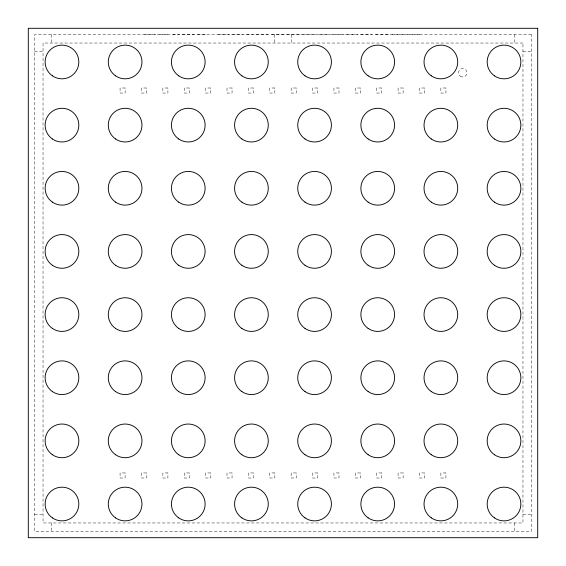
<?xml version="1.0" encoding="UTF-8"?>
<svg xmlns="http://www.w3.org/2000/svg" width="566" height="566" viewBox="0 0 566 566"><rect width="100%" height="100%" fill="white"/><g stroke="black" fill="none" stroke-linecap="round" stroke-linejoin="round"><path stroke-width="0.42" stroke-dasharray="2.83 2.12" d="M144.521 34.533L155.905 34.533M159.669 34.533L168.335 34.533M172.856 34.533L179.571 34.533M182.28 34.533L194.386 34.533M197.562 34.533L206.229 34.533M218.271 34.533L229.647 34.533M232.393 34.533L243.231 34.533M246.606 34.533L253.313 34.533M255.832 34.533L267.909 34.533M271.63 34.533L285.901 34.533M287.047 34.533L300.298 34.533M302.725 34.533L317.222 34.533M318.814 34.533L330.19 34.533M332.815 34.533L344.192 34.533M346.958 34.533L358.03 34.533M360.931 34.533L371.777 34.533M375.654 34.533L389.917 34.533M392.068 34.533L405.638 34.533M407.209 34.533L421.479 34.533M34.618 51.456L43.037 51.456M522.963 51.456L531.382 51.456M34.618 514.544L43.037 514.544M522.963 514.544L531.382 514.544M514.544 34.618L514.544 43.037M514.544 522.963L514.544 531.382M291.419 34.618L291.419 43.037M274.581 34.618L274.581 43.037M51.456 34.618L51.456 43.037M51.456 522.963L51.456 531.382M531.382 34.618L34.618 34.618L34.618 531.382L531.382 531.382L531.382 34.618M522.963 43.037L43.037 43.037L43.037 522.963L522.963 522.963L522.963 43.037M125.128 87.999L120.077 87.999L120.077 93.05L125.128 93.05L125.128 87.999M146.516 87.999L141.465 87.999L141.465 93.05L146.516 93.05L146.516 87.999M167.904 87.999L162.852 87.999L162.852 93.05L167.904 93.05L167.904 87.999M189.285 87.999L184.233 87.999L184.233 93.05L189.285 93.05L189.285 87.999M210.672 87.999L205.621 87.999L205.621 93.05L210.672 93.05L210.672 87.999M232.06 87.999L227.008 87.999L227.008 93.05L232.06 93.05L232.06 87.999M253.448 87.999L248.396 87.999L248.396 93.05L253.448 93.05L253.448 87.999M274.835 87.999L269.784 87.999L269.784 93.05L274.835 93.05L274.835 87.999M296.216 87.999L291.165 87.999L291.165 93.05L296.216 93.05L296.216 87.999M317.604 87.999L312.552 87.999L312.552 93.05L317.604 93.05L317.604 87.999M338.992 87.999L333.94 87.999L333.94 93.05L338.992 93.05L338.992 87.999M360.379 87.999L355.328 87.999L355.328 93.05L360.379 93.05L360.379 87.999M381.767 87.999L376.715 87.999L376.715 93.05L381.767 93.05L381.767 87.999M403.148 87.999L398.096 87.999L398.096 93.05L403.148 93.05L403.148 87.999M424.535 87.999L419.484 87.999L419.484 93.05L424.535 93.05L424.535 87.999M445.923 87.999L440.872 87.999L440.872 93.05L445.923 93.05L445.923 87.999M125.128 472.95L120.077 472.95L120.077 478.001L125.128 478.001L125.128 472.95M146.516 472.95L141.465 472.95L141.465 478.001L146.516 478.001L146.516 472.95M167.904 472.95L162.852 472.95L162.852 478.001L167.904 478.001L167.904 472.95M189.285 472.95L184.233 472.95L184.233 478.001L189.285 478.001L189.285 472.95M210.672 472.95L205.621 472.95L205.621 478.001L210.672 478.001L210.672 472.95M232.06 472.95L227.008 472.95L227.008 478.001L232.06 478.001L232.06 472.95M253.448 472.95L248.396 472.95L248.396 478.001L253.448 478.001L253.448 472.95M274.835 472.95L269.784 472.95L269.784 478.001L274.835 478.001L274.835 472.95M296.216 472.95L291.165 472.95L291.165 478.001L296.216 478.001L296.216 472.95M317.604 472.95L312.552 472.95L312.552 478.001L317.604 478.001L317.604 472.95M338.992 472.95L333.94 472.95L333.94 478.001L338.992 478.001L338.992 472.95M360.379 472.95L355.328 472.95L355.328 478.001L360.379 478.001L360.379 472.95M381.767 472.95L376.715 472.95L376.715 478.001L381.767 478.001L381.767 472.95M403.148 472.95L398.096 472.95L398.096 478.001L403.148 478.001L403.148 472.95M424.535 472.95L419.484 472.95L419.484 478.001L424.535 478.001L424.535 472.95M445.923 472.95L440.872 472.95L440.872 478.001L445.923 478.001L445.923 472.95M460.307 76.177A4.21 4.21 0 0 0 466.957 73.184A4.21 4.21 0 0 0 461.035 68.925A4.21 4.21 0 0 0 460.307 76.177"/><path stroke-width="0.85" d="M537.7 28.3L28.3 28.3L28.3 537.7L537.7 537.7L537.7 28.3M494.443 517.876A16.838 16.838 0 0 0 520.805 505.388A16.838 16.838 0 0 0 496.814 488.805A16.838 16.838 0 0 0 494.443 517.876M368.148 517.876A16.838 16.838 0 0 0 394.509 505.388A16.838 16.838 0 0 0 370.511 488.805A16.838 16.838 0 0 0 368.148 517.876M431.299 517.876A16.838 16.838 0 0 0 457.653 505.388A16.838 16.838 0 0 0 433.662 488.805A16.838 16.838 0 0 0 431.299 517.876M305.003 517.876A16.838 16.838 0 0 0 331.358 505.388A16.838 16.838 0 0 0 307.366 488.805A16.838 16.838 0 0 0 305.003 517.876M241.852 517.876A16.838 16.838 0 0 0 268.213 505.388A16.838 16.838 0 0 0 244.215 488.805A16.838 16.838 0 0 0 241.852 517.876M178.7 517.876A16.838 16.838 0 0 0 205.062 505.388A16.838 16.838 0 0 0 181.07 488.805A16.838 16.838 0 0 0 178.7 517.876M52.405 517.876A16.838 16.838 0 0 0 78.766 505.388A16.838 16.838 0 0 0 54.768 488.805A16.838 16.838 0 0 0 52.405 517.876M115.556 517.876A16.838 16.838 0 0 0 141.91 505.388A16.838 16.838 0 0 0 117.919 488.805A16.838 16.838 0 0 0 115.556 517.876M494.443 454.724A16.838 16.838 0 0 0 520.805 442.237A16.838 16.838 0 0 0 496.814 425.653A16.838 16.838 0 0 0 494.443 454.724M431.299 454.724A16.838 16.838 0 0 0 457.653 442.237A16.838 16.838 0 0 0 433.662 425.653A16.838 16.838 0 0 0 431.299 454.724M368.148 454.724A16.838 16.838 0 0 0 394.509 442.237A16.838 16.838 0 0 0 370.511 425.653A16.838 16.838 0 0 0 368.148 454.724M305.003 454.724A16.838 16.838 0 0 0 331.358 442.237A16.838 16.838 0 0 0 307.366 425.653A16.838 16.838 0 0 0 305.003 454.724M241.852 454.724A16.838 16.838 0 0 0 268.213 442.237A16.838 16.838 0 0 0 244.215 425.653A16.838 16.838 0 0 0 241.852 454.724M178.7 454.724A16.838 16.838 0 0 0 205.062 442.237A16.838 16.838 0 0 0 181.07 425.653A16.838 16.838 0 0 0 178.7 454.724M115.556 454.724A16.838 16.838 0 0 0 141.91 442.237A16.838 16.838 0 0 0 117.919 425.653A16.838 16.838 0 0 0 115.556 454.724M52.405 454.724A16.838 16.838 0 0 0 78.766 442.237A16.838 16.838 0 0 0 54.768 425.653A16.838 16.838 0 0 0 52.405 454.724M494.443 391.573A16.838 16.838 0 0 0 520.805 379.086A16.838 16.838 0 0 0 496.814 362.502A16.838 16.838 0 0 0 494.443 391.573M431.299 391.573A16.838 16.838 0 0 0 457.653 379.086A16.838 16.838 0 0 0 433.662 362.502A16.838 16.838 0 0 0 431.299 391.573M368.148 391.573A16.838 16.838 0 0 0 394.509 379.086A16.838 16.838 0 0 0 370.511 362.502A16.838 16.838 0 0 0 368.148 391.573M305.003 391.573A16.838 16.838 0 0 0 331.358 379.086A16.838 16.838 0 0 0 307.366 362.502A16.838 16.838 0 0 0 305.003 391.573M241.852 391.573A16.838 16.838 0 0 0 268.213 379.086A16.838 16.838 0 0 0 244.215 362.502A16.838 16.838 0 0 0 241.852 391.573M178.7 391.573A16.838 16.838 0 0 0 205.062 379.086A16.838 16.838 0 0 0 181.07 362.502A16.838 16.838 0 0 0 178.7 391.573M115.556 391.573A16.838 16.838 0 0 0 141.91 379.086A16.838 16.838 0 0 0 117.919 362.502A16.838 16.838 0 0 0 115.556 391.573M52.405 391.573A16.838 16.838 0 0 0 78.766 379.086A16.838 16.838 0 0 0 54.768 362.502A16.838 16.838 0 0 0 52.405 391.573M494.443 328.429A16.838 16.838 0 0 0 520.805 315.941A16.838 16.838 0 0 0 496.814 299.357A16.838 16.838 0 0 0 494.443 328.429M431.299 328.429A16.838 16.838 0 0 0 457.653 315.941A16.838 16.838 0 0 0 433.662 299.357A16.838 16.838 0 0 0 431.299 328.429M368.148 328.429A16.838 16.838 0 0 0 394.509 315.941A16.838 16.838 0 0 0 370.511 299.357A16.838 16.838 0 0 0 368.148 328.429M305.003 328.429A16.838 16.838 0 0 0 331.358 315.941A16.838 16.838 0 0 0 307.366 299.357A16.838 16.838 0 0 0 305.003 328.429M241.852 328.429A16.838 16.838 0 0 0 268.213 315.941A16.838 16.838 0 0 0 244.215 299.357A16.838 16.838 0 0 0 241.852 328.429M178.7 328.429A16.838 16.838 0 0 0 205.062 315.941A16.838 16.838 0 0 0 181.07 299.357A16.838 16.838 0 0 0 178.7 328.429M115.556 328.429A16.838 16.838 0 0 0 141.91 315.941A16.838 16.838 0 0 0 117.919 299.357A16.838 16.838 0 0 0 115.556 328.429M52.405 328.429A16.838 16.838 0 0 0 78.766 315.941A16.838 16.838 0 0 0 54.768 299.357A16.838 16.838 0 0 0 52.405 328.429M494.443 265.277A16.838 16.838 0 0 0 520.805 252.79A16.838 16.838 0 0 0 496.814 236.206A16.838 16.838 0 0 0 494.443 265.277M431.299 265.277A16.838 16.838 0 0 0 457.653 252.79A16.838 16.838 0 0 0 433.662 236.206A16.838 16.838 0 0 0 431.299 265.277M368.148 265.277A16.838 16.838 0 0 0 394.509 252.79A16.838 16.838 0 0 0 370.511 236.206A16.838 16.838 0 0 0 368.148 265.277M305.003 265.277A16.838 16.838 0 0 0 331.358 252.79A16.838 16.838 0 0 0 307.366 236.206A16.838 16.838 0 0 0 305.003 265.277M241.852 265.277A16.838 16.838 0 0 0 268.213 252.79A16.838 16.838 0 0 0 244.215 236.206A16.838 16.838 0 0 0 241.852 265.277M178.7 265.277A16.838 16.838 0 0 0 205.062 252.79A16.838 16.838 0 0 0 181.07 236.206A16.838 16.838 0 0 0 178.7 265.277M115.556 265.277A16.838 16.838 0 0 0 141.91 252.79A16.838 16.838 0 0 0 117.919 236.206A16.838 16.838 0 0 0 115.556 265.277M52.405 265.277A16.838 16.838 0 0 0 78.766 252.79A16.838 16.838 0 0 0 54.768 236.206A16.838 16.838 0 0 0 52.405 265.277M494.443 202.133A16.838 16.838 0 0 0 520.805 189.645A16.838 16.838 0 0 0 496.814 173.062A16.838 16.838 0 0 0 494.443 202.133M431.299 202.133A16.838 16.838 0 0 0 457.653 189.645A16.838 16.838 0 0 0 433.662 173.062A16.838 16.838 0 0 0 431.299 202.133M368.148 202.133A16.838 16.838 0 0 0 394.509 189.645A16.838 16.838 0 0 0 370.511 173.062A16.838 16.838 0 0 0 368.148 202.133M305.003 202.133A16.838 16.838 0 0 0 331.358 189.645A16.838 16.838 0 0 0 307.366 173.062A16.838 16.838 0 0 0 305.003 202.133M241.852 202.133A16.838 16.838 0 0 0 268.213 189.645A16.838 16.838 0 0 0 244.215 173.062A16.838 16.838 0 0 0 241.852 202.133M178.7 202.133A16.838 16.838 0 0 0 205.062 189.645A16.838 16.838 0 0 0 181.07 173.062A16.838 16.838 0 0 0 178.7 202.133M115.556 202.133A16.838 16.838 0 0 0 141.91 189.645A16.838 16.838 0 0 0 117.919 173.062A16.838 16.838 0 0 0 115.556 202.133M52.405 202.133A16.838 16.838 0 0 0 78.766 189.645A16.838 16.838 0 0 0 54.768 173.062A16.838 16.838 0 0 0 52.405 202.133M494.443 138.981A16.838 16.838 0 0 0 520.805 126.494A16.838 16.838 0 0 0 496.814 109.91A16.838 16.838 0 0 0 494.443 138.981M431.299 138.981A16.838 16.838 0 0 0 457.653 126.494A16.838 16.838 0 0 0 433.662 109.91A16.838 16.838 0 0 0 431.299 138.981M368.148 138.981A16.838 16.838 0 0 0 394.509 126.494A16.838 16.838 0 0 0 370.511 109.91A16.838 16.838 0 0 0 368.148 138.981M305.003 138.981A16.838 16.838 0 0 0 331.358 126.494A16.838 16.838 0 0 0 307.366 109.91A16.838 16.838 0 0 0 305.003 138.981M241.852 138.981A16.838 16.838 0 0 0 268.213 126.494A16.838 16.838 0 0 0 244.215 109.91A16.838 16.838 0 0 0 241.852 138.981M178.7 138.981A16.838 16.838 0 0 0 205.062 126.494A16.838 16.838 0 0 0 181.07 109.91A16.838 16.838 0 0 0 178.7 138.981M115.556 138.981A16.838 16.838 0 0 0 141.91 126.494A16.838 16.838 0 0 0 117.919 109.91A16.838 16.838 0 0 0 115.556 138.981M52.405 138.981A16.838 16.838 0 0 0 78.766 126.494A16.838 16.838 0 0 0 54.768 109.91A16.838 16.838 0 0 0 52.405 138.981M494.443 75.83A16.838 16.838 0 0 0 520.805 63.342A16.838 16.838 0 0 0 496.814 46.759A16.838 16.838 0 0 0 494.443 75.83M431.299 75.83A16.838 16.838 0 0 0 457.653 63.342A16.838 16.838 0 0 0 433.662 46.759A16.838 16.838 0 0 0 431.299 75.83M368.148 75.83A16.838 16.838 0 0 0 394.509 63.342A16.838 16.838 0 0 0 370.511 46.759A16.838 16.838 0 0 0 368.148 75.83M305.003 75.83A16.838 16.838 0 0 0 331.358 63.342A16.838 16.838 0 0 0 307.366 46.759A16.838 16.838 0 0 0 305.003 75.83M241.852 75.83A16.838 16.838 0 0 0 268.213 63.342A16.838 16.838 0 0 0 244.215 46.759A16.838 16.838 0 0 0 241.852 75.83M178.7 75.83A16.838 16.838 0 0 0 205.062 63.342A16.838 16.838 0 0 0 181.07 46.759A16.838 16.838 0 0 0 178.7 75.83M115.556 75.83A16.838 16.838 0 0 0 141.91 63.342A16.838 16.838 0 0 0 117.919 46.759A16.838 16.838 0 0 0 115.556 75.83M52.405 75.83A16.838 16.838 0 0 0 78.766 63.342A16.838 16.838 0 0 0 54.768 46.759A16.838 16.838 0 0 0 52.405 75.83"/></g></svg>
